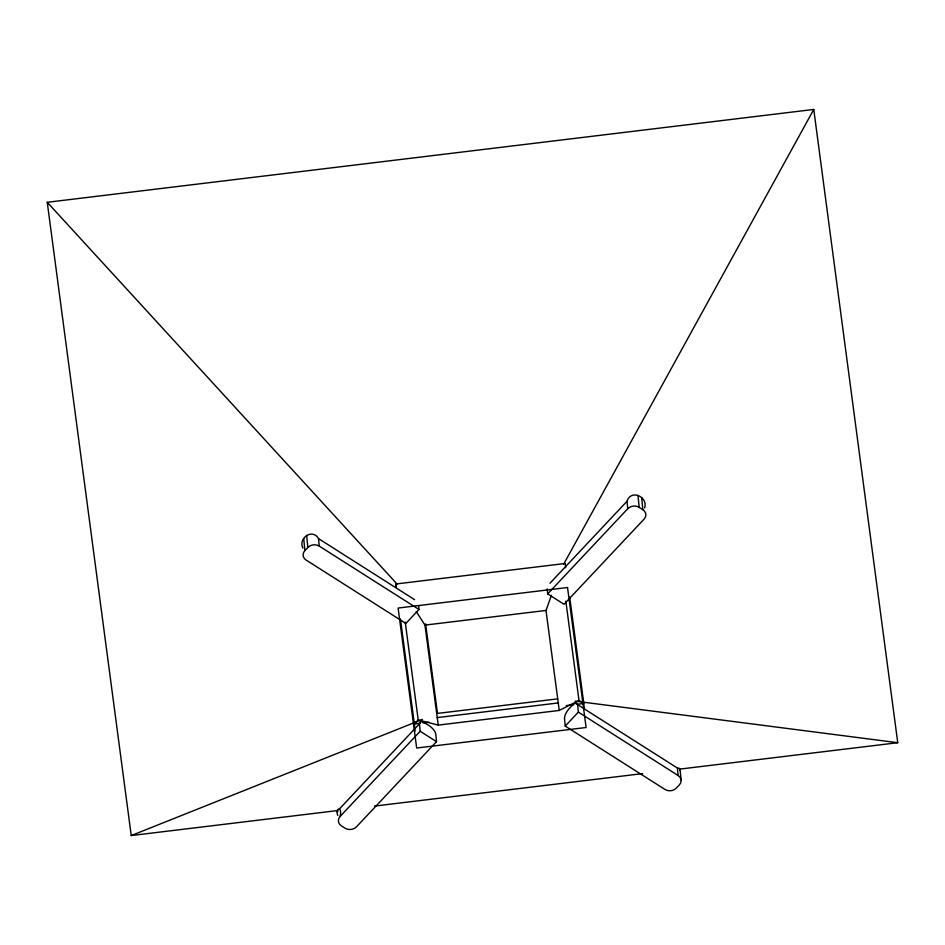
<?xml version="1.0" encoding="UTF-8"?>
<svg xmlns="http://www.w3.org/2000/svg" width="945" height="945" viewBox="0 0 945 945"><rect width="100%" height="100%" fill="white"/><g stroke="black" fill="none" stroke-linecap="round" stroke-linejoin="round"><path stroke-width="1.42" d="M681.085 779.92L680.069 769.407L679.833 770.553M644.584 507.961C648.388 496.846 630.882 488.86 627.019 501.263L549.978 583.23M415.044 731.064L414.359 723.988L418.21 719.901L438.232 725.098L559.251 710.439L545.997 610.446L551.455 595.244M563.633 564.271L813.763 109.443L47.25 202.289L131.237 835.557L337.897 810.526M414.583 599.662L318.536 538.626C312.464 527.948 297.852 538.355 302.884 548.112M304.869 550.64L307.834 547.486A8.127 6.721 -5.5 0 1 319.245 546.104L418.989 609.478L405.866 623.44L306.121 560.066A8.127 6.721 -5.5 0 1 304.869 550.64L303.723 538.615M339.409 808.955L419.45 723.799A8.127 3.319 43.2 0 1 425.344 723.279L429.042 725.618A8.127 3.319 43.2 0 1 435.81 734.194L436.519 741.66L356.478 826.816A8.127 6.721 -5.5 0 1 345.067 828.198L341.381 825.847A8.127 6.721 -5.5 0 1 340.129 816.421C342.657 804.998 334.495 808.518 337.814 815.417M547.698 593.885L627.74 508.729A8.127 6.721 -5.5 0 1 639.151 507.347L642.836 509.698A8.127 6.721 -5.5 0 1 644.088 519.124L564.047 604.28L547.698 593.885L547.214 588.912M340.129 816.421L420.171 731.265L419.45 723.799M565.228 726.079L578.352 712.117L577.631 704.639A8.127 3.13 -57.6 0 0 572.115 705.502L569.15 708.655A8.127 3.13 -57.6 0 0 564.508 718.602L565.228 726.079L664.973 789.453A8.127 6.721 -5.5 0 0 676.384 788.071L679.349 784.917A8.127 6.721 -5.5 0 0 678.097 775.491L677.376 768.025L577.631 704.639M559.251 710.439L579.001 700.422L583.797 703.47L584.211 707.71M131.237 835.557L422.439 719.417M396.061 586.833L395.79 584.01L565.228 563.48L565.642 567.732M416.308 611.604L424.966 625.106L545.997 610.446M557.668 698.863L437.476 713.416L425.593 623.83M437.204 717.598L558.542 702.903M420.206 723.291L414.359 723.988L400.432 618.999M423.124 722.937L428.971 722.228M566.268 705.596L573.568 704.71M576.497 704.356L583.797 703.47L569.681 597.027M374.527 806.085L642.73 773.601M679.372 769.159L897.75 742.711L813.763 109.443M677.376 768.025L679.313 768.261L680.069 769.407M575.186 701.119L897.75 742.711M578.352 712.117L678.097 775.491M420.171 731.265L436.519 741.66M641.679 497.684L642.836 509.698M47.25 202.289L397.325 584.329M337.837 811.767L337.353 810.692M565.842 601.15L579.001 700.422M424.966 625.106L438.232 725.098M405.228 622.093L418.21 719.901M395.79 584.01L396.179 586.928M637.993 495.334L639.151 507.347M627.019 501.263L627.74 508.729M418.635 605.745L418.989 609.478M318.536 538.626L319.245 546.104M306.676 535.461L307.834 547.486M567.543 587.518L398.105 608.048L416.674 748.027L586.113 727.508L567.543 587.518"/></g></svg>
